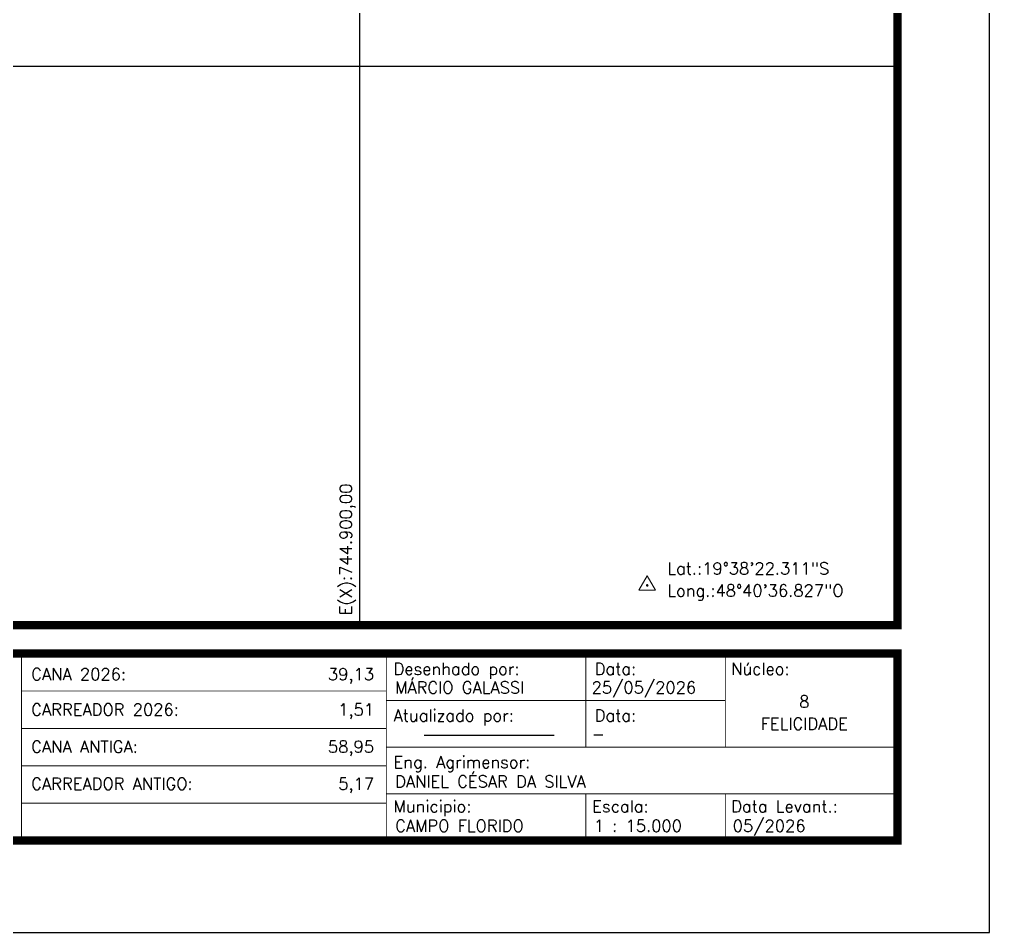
# Model space of a CAD drawing. Extents: x 742777 to 745927, y 7824687 to 7829142.
# Drawn here: x 744345 to 745927, y 7824687 to 7826176 of the extents above; entities that cross this region are included whole.
import ezdxf
from ezdxf.enums import TextEntityAlignment as Align

# ---------------------------------------------------------------- set-up
doc = ezdxf.new("R2010")
doc.units = 0
doc.header["$MEASUREMENT"] = 0
doc.linetypes.add('LIN0', pattern=[0])
for name, color, linetype in [('MALHA', 8, 'Continuous'), ('MARGEM', 5, 'Continuous'), ('TEXTO', 7, 'Continuous')]:
    doc.layers.add(name, color=color, linetype=linetype)
doc.styles.add('ROMANS', font='romans')
doc.styles.add('Simplex', font='simplex.shx')

msp = doc.modelspace()

# ---------------------------------------------------------------- linework, layer by layer
at = {"layer": 'MALHA', "linetype": 'ByBlock'}
for points in [[(744900, 7825188.6), (744900, 7826544.7)], [(743881.9, 7826100), (745777.4, 7826100)]]:
    msp.add_lwpolyline(points, dxfattribs=at)
at = {"layer": 'MARGEM', "color": 174, "linetype": 'LIN0', "flags": 128}
msp.add_lwpolyline([(745927.4, 7824687), (745927.4, 7829142), (742777.4, 7829142), (742777.4, 7824687)], close=True, dxfattribs=at)
at = {"layer": 'MARGEM', "color": 174, "linetype": 'LIN0', "const_width": 13.6, "flags": 128}
for points in [[(745777.4, 7825188.6), (745777.4, 7828992), (742927.4, 7828992), (742927.4, 7825188.6)], [(742927.4, 7825142), (745777.4, 7825142), (745777.4, 7824837), (742927.4, 7824837)]]:
    msp.add_lwpolyline(points, close=True, dxfattribs=at)
at = {"layer": 'MARGEM', "color": 174, "linetype": 'LIN0', "const_width": 1.51, "flags": 128}
for points in [[(744348.4, 7825142), (744348.4, 7824840.7)], [(744943.4, 7825142), (744943.4, 7824840.7)], [(745268.8, 7824989.5), (745268.8, 7825142)], [(745496.4, 7824989.5), (745496.4, 7825142)], [(744348.4, 7825081), (744943.4, 7825081)], [(744943.4, 7825065.7), (745496.4, 7825065.7)], [(744348.4, 7825020), (744943.4, 7825020)], [(744943.4, 7824989.5), (745777.6, 7824989.5)], [(744348.4, 7824959), (744943.4, 7824959)], [(744943.4, 7824913.2), (745777.5, 7824913.2)], [(745268.8, 7824913.2), (745268.8, 7824837.7)], [(745496.4, 7824913.2), (745496.4, 7824837.7)], [(744348.4, 7824898), (744943.4, 7824898)]]:
    msp.add_lwpolyline(points, dxfattribs=at)
at = {"layer": 'TEXTO', "color": 7, "lineweight": 9, "flags": 128}
msp.add_lwpolyline([(745355.4, 7825245.4), (745382.5, 7825245.4), (745368.9, 7825268.9)], close=True, dxfattribs=at)
at = {"layer": 'TEXTO', "color": 7, "lineweight": 9, "const_width": 2.12, "flags": 128}
msp.add_lwpolyline([(745367.9, 7825253.3, -1), (745370, 7825253.3, -1)], format="xyb", close=True, dxfattribs=at)

# ---------------------------------------------------------------- texts
at = {"layer": 'MALHA', "style": 'ROMANS'}
msp.add_text('E(X):744.900,00', height=19.5, rotation=90, dxfattribs=at).set_placement((744887.1, 7825204.6))
at = {"layer": 'MARGEM', "color": 7, "linetype": 'Continuous', "style": 'Simplex'}
for s, p in [('CANA 2026:', (744364.3, 7825118.2)), ('MÁRCIO GALASSI', (744957.8, 7825096.5)), ('25/05/2026', (745278.3, 7825096.5)), ('CARREADOR 2026:', (744364.3, 7825060.4)), ('-', (745278.3, 7825020.9)), ('CANA ANTIGA:', (744364.3, 7825000)), ('DANIEL CÉSAR DA SILVA', (744957.8, 7824943.1)), ('CARREADOR ANTIGO:', (744364.3, 7824939.6)), ('CAMPO FLORIDO ', (744957.8, 7824870.9)), ('1 : 15.000', (745281.8, 7824870.9)), ('05/2026', (745508.5, 7824870.9))]:
    msp.add_text(s, height=19.5, dxfattribs=at).set_placement(p, align=Align.TOP_LEFT)
for s, p in [('39,13', (744923.4, 7825118.2)), ('1,51', (744923.4, 7825060.4)), ('58,95', (744923.4, 7825000)), ('5,17', (744923.4, 7824939.6))]:
    msp.add_text(s, height=19.5, dxfattribs=at).set_placement(p, align=Align.TOP_RIGHT)
at = {"layer": 'MARGEM', "color": 7, "linetype": 'Continuous', "lineweight": 9, "style": 'Simplex'}
for s, p in [('Desenhado por:', (744955.2, 7825126.8)), ('Data:', (745283.2, 7825126.8)), ('Núcleo:', (745505.9, 7825126.8)), ('Atualizado por:', (744955.2, 7825050.9)), ('Data:', (745283.2, 7825050.9)), ('Eng. Agrimensor:', (744955.2, 7824974.9)), ('Municipio:', (744955.2, 7824902.7)), ('Escala:', (745279.3, 7824902.7)), ('Data Levant.:', (745505.9, 7824902.7))]:
    msp.add_text(s, height=19.5, dxfattribs=at).set_placement(p, align=Align.TOP_LEFT)
at = {"layer": 'MARGEM', "color": 7, "linetype": 'Continuous', "style": 'Simplex'}
for s, p in [('8', (745625.1, 7825063.7)), ('FELICIDADE', (745625.1, 7825027.7))]:
    msp.add_text(s, height=19.5, dxfattribs=at).set_placement(p, align=Align.MIDDLE_CENTER)
at = {"layer": 'MARGEM', "color": 7, "linetype": 'Continuous', "style": 'Simplex', "width": 18.333333}
msp.add_text('-', height=19.5, dxfattribs=at).set_placement((744957.8, 7825000.5), (745264.2, 7825000.5), align=Align.FIT)
at = {"layer": 'TEXTO', "linetype": 'ByBlock', "style": 'Simplex'}
for s, p in [('Lat.:19°38\'22.311"S', (745401.7, 7825271.2, 985.2)), ('Long.:48°40\'36.827"O', (745401.7, 7825235, 985.2))]:
    msp.add_text(s, height=19.5, dxfattribs=at).set_placement(p)

doc.saveas('drawing.dxf')
